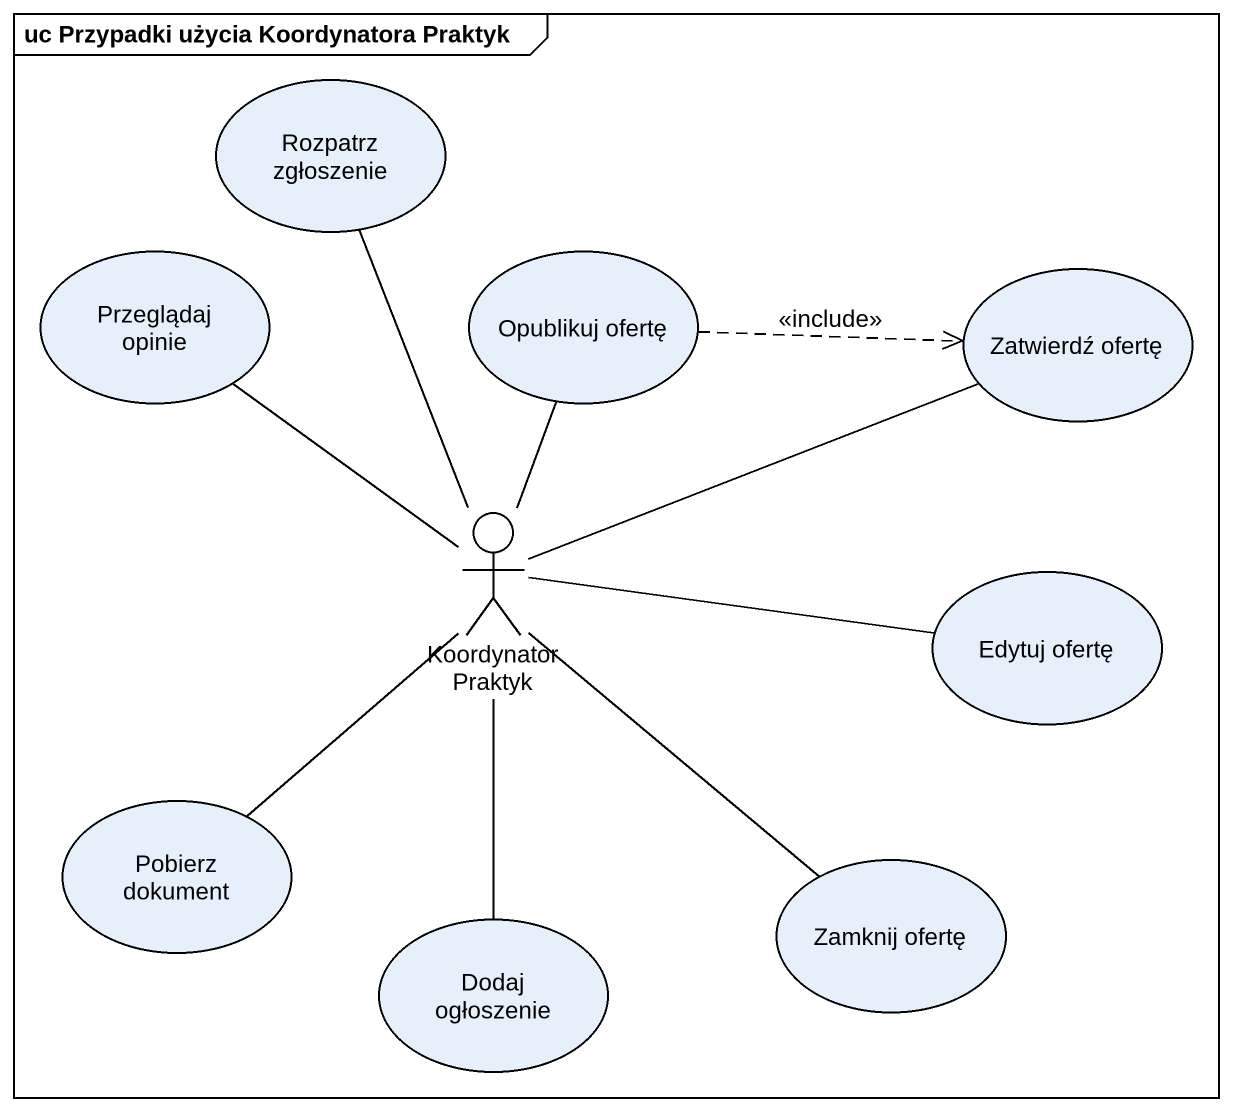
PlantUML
@startuml
mainframe uc Przypadki użycia Koordynatora Praktyk
usecase "Rozpatrz zgłoszenie" as Rozpatrz_zgłoszenie
usecase "Przeglądaj opinie" as Przeglądaj_opinie
usecase "Opublikuj ofertę" as Opublikuj_ofertę
usecase "Zatwierdź ofertę" as Zatwierdź_ofertę
actor "Koordynator Praktyk" as Koordynator_Praktyk
usecase "Edytuj ofertę" as Edytuj_ofertę
usecase "Pobierz dokument" as Pobierz_dokument
usecase "Zamknij ofertę" as Zamknij_ofertę
usecase "Dodaj ogłoszenie" as Dodaj_ogłoszenie
Opublikuj_ofertę .right.> Zatwierdź_ofertę : <<include>>
Koordynator_Praktyk -up- Rozpatrz_zgłoszenie
Koordynator_Praktyk -up- Przeglądaj_opinie
Koordynator_Praktyk -up- Opublikuj_ofertę
Koordynator_Praktyk -right- Zatwierdź_ofertę
Koordynator_Praktyk -right- Edytuj_ofertę
Koordynator_Praktyk -- Pobierz_dokument
Koordynator_Praktyk -- Zamknij_ofertę
Koordynator_Praktyk -- Dodaj_ogłoszenie
@enduml
